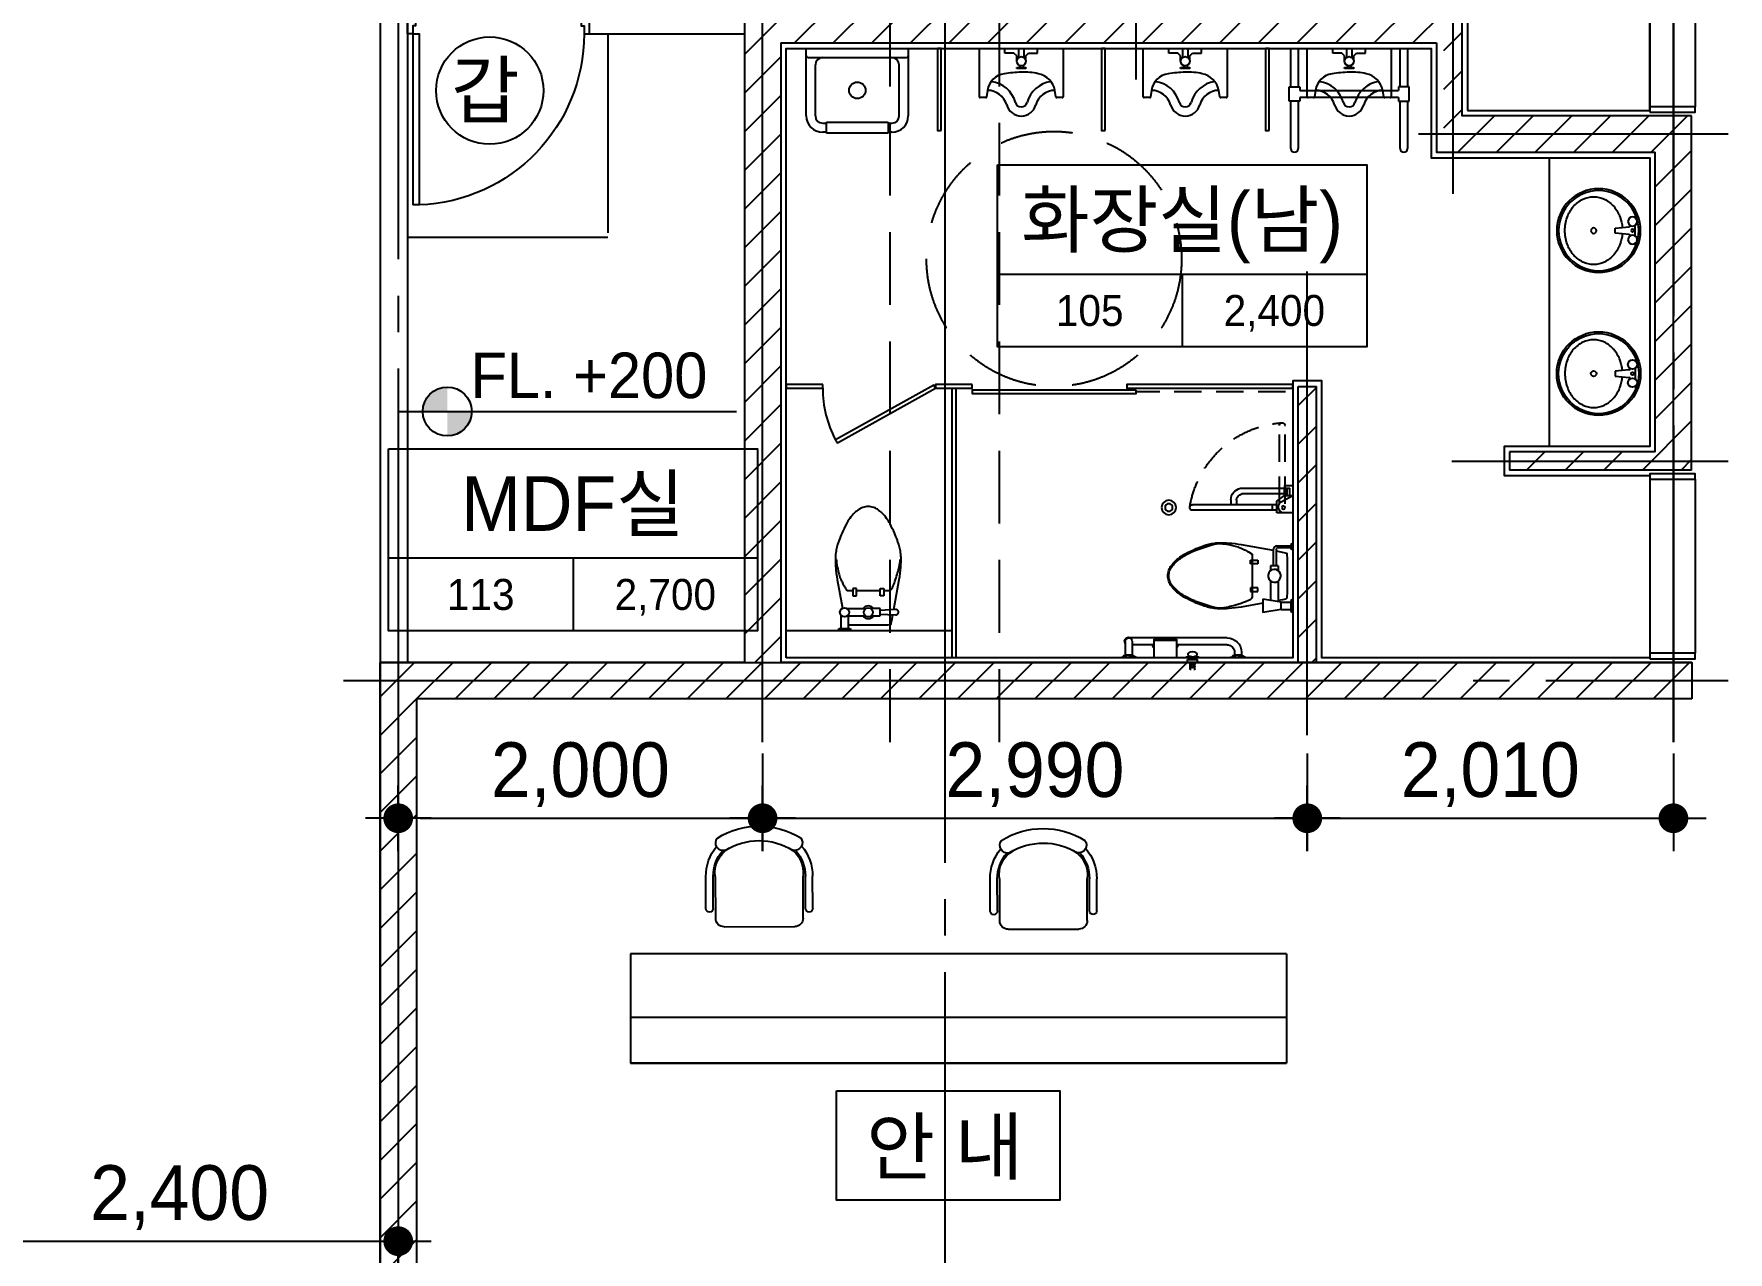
# Model space of a CAD drawing. Extents: x 13990145 to 14069640, y -1806033 to -1750552.
# Drawn here: x 14040440 to 14049740, y -1785666 to -1778979 of the extents above; entities that cross this region are included whole.
import ezdxf
from ezdxf.enums import TextEntityAlignment as Align

# ---------------------------------------------------------------- set-up
doc = ezdxf.new("R2010")
doc.units = 0
doc.header["$LTSCALE"] = 100
doc.header["$MEASUREMENT"] = 0
doc.header["$PDSIZE"] = -10
for name, pattern in [('CEN', [66, 60, -2, 2, -2]), ('HID', [2.3, 1.5, -0.8]), ('HIDD', [6, 4, -2])]:
    doc.linetypes.add(name, pattern=pattern)
doc.layers.get('0').update_dxf_attribs({"linetype": 'CONTINUOUS'})
doc.layers.get('Defpoints').update_dxf_attribs({"linetype": 'CONTINUOUS'})
for name, color, linetype in [('0-내벽고정식', 7, 'CONTINUOUS'), ('241', 241, 'CONTINUOUS'), ('4WID', 4, 'CONTINUOUS'), ('8', 8, 'CONTINUOUS'), ('CEN', 1, 'CEN'), ('DIM', 7, 'CONTINUOUS'), ('EQP', 1, 'CONTINUOUS'), ('F-FUR', 11, 'CONTINUOUS'), ('FIN', 5, 'CONTINUOUS'), ('FUR', 4, 'CONTINUOUS'), ('HAT', 5, 'CONTINUOUS'), ('K-TOILET', 11, 'CONTINUOUS'), ('LEVEL-1', 4, 'CONTINUOUS'), ('TEXT', 2, 'CONTINUOUS'), ('TEXT1', 7, 'CONTINUOUS'), ('TO', 6, 'CONTINUOUS'), ('WALLBR', 3, 'CONTINUOUS'), ('WID', 4, 'CONTINUOUS'), ('지시선', 7, 'CONTINUOUS')]:
    doc.layers.add(name, color=color, linetype=linetype)
doc.styles.add('HY울를도M', font='HYWULM.TTF')
doc.styles.add('굴림', font='H2HDRM.TTF')
doc.dimstyles.new('DIM100', dxfattribs={"dimtxt": 300, "dimasz": 120, "dimexe": 1, "dimexo": 100, "dimgap": 60, "dimtad": 1, "dimdec": 4, "dimzin": 0, "dimdsep": 46, "dimlunit": 6, "dimtxsty": '굴림', "dimblk": 'DOTT', "dimcen": 0.09, "dimadec": 0, "dimazin": 0, "dimtfac": 1, "dimtdec": 4, "dimtofl": 0, "dimtmove": 2, "dimatfit": 2, "dimldrblk": 'DOTT', "dimfxl": 1, "dimtolj": 1, "dimtzin": 0, "dimarcsym": 0})
doc.dimstyles.new('DIM50', dxfattribs={"dimscale": 50, "dimtxt": 3, "dimasz": 1.2, "dimexe": 1, "dimexo": 1, "dimgap": 0.6, "dimtad": 1, "dimdec": 4, "dimzin": 0, "dimdsep": 46, "dimlunit": 6, "dimtxsty": '굴림', "dimblk": 'DOTT', "dimcen": 0.09, "dimadec": 0, "dimazin": 0, "dimtfac": 1, "dimtdec": 4, "dimtofl": 0, "dimtmove": 2, "dimatfit": 2, "dimldrblk": 'DOTT', "dimfxl": 1, "dimtolj": 1, "dimtzin": 0, "dimarcsym": 0})

# ---------------------------------------------------------------- blocks, each defined once
blk = doc.blocks.new('카운터의자')
at = {"layer": '241'}
for p, q in [((7256048.5, -2920698), (7256278.7, -2920698.6)), ((7256082.6, -2920665.1), (7256082.6, -2920665.1)), ((7256102.5, -2920685.2), (7256278.7, -2920685.6)), ((7256102.6, -2920645.2), (7256278.8, -2920645.6)), ((7256001.4, -2921131.9), (7256002.4, -2920744)), ((7256047.3, -2921178), (7256277.5, -2921178.6)), ((7256081.2, -2921211.1), (7256081.2, -2921211.1)), ((7256101.1, -2921231.2), (7256277.4, -2921231.6)), ((7256101.2, -2921191.2), (7256277.5, -2921191.6))]:
    blk.add_line(p, q, dxfattribs=at)
for centre, radius, start, end in [((7256048.4, -2920744.1), 46, 89.85646, 179.85646), ((7256102.6, -2920665.2), 20, 89.85646, 179.85646), ((7256102.6, -2920665.2), 20, 179.85646, 269.85646), ((7256278.2, -2920904.7), 219.1, 49.39527, 89.85646), ((7256300.2, -2920850.4), 153.3, 29.66134, 98.0413), ((7256278.2, -2920904.7), 259.1, 50.00307, 89.85646), ((7256462.9, -2920744.7), 42.6, 51.91471, 191.95936), ((7256123.5, -2920939.1), 430.9, 327.7759, 31.93703), ((7256123.5, -2920939.1), 350.9, 327.7759, 31.93703), ((7256047.4, -2921132), 46, 179.85646, 269.85646), ((7256278, -2920972.5), 259.1, 269.85646, 309.30729), ((7256299.7, -2921028.8), 153.3, 261.67163, 330.05159), ((7256278, -2920972.5), 219.1, 269.85646, 310.31766), ((7256461.9, -2921135.3), 42.6, 167.75357, 307.79822), ((7256101.2, -2921211.2), 20, 89.85646, 179.85646), ((7256101.2, -2921211.2), 20, 179.85646, 269.85646)]:
    blk.add_arc(centre, radius, start, end, dxfattribs=at)
blk = doc.blocks.new('2URIN01')
at = {"color": 0}
for p, q in [((-230, -265), (-230, 0)), ((-230, 0), (230, 0)), ((-90, -25), (-90, 0)), ((-15, 0), (-15, -50)), ((15, 0), (15, -50)), ((90, -25), (90, 0)), ((230, 0), (230, -265)), ((-40, -25), (-90, -25)), ((-25, -40), (-40, -25)), ((-25, -65), (-25, -40)), ((25, -40), (40, -25)), ((25, -65), (25, -40)), ((40, -25), (90, -25)), ((-25, -110), (-25, -105)), ((-25, -105), (25, -105)), ((25, -110), (-25, -110)), ((-10, -95), (-10, -105)), ((10, -95), (10, -105)), ((25, -105), (25, -110)), ((-195, -270), (-225, -270)), ((-185, -230), (-190, -265)), ((190, -265), (185, -230)), ((225, -270), (195, -270))]:
    blk.add_line(p, q, dxfattribs=at)
blk.add_circle((0, -70), 25, dxfattribs=at)
for centre, radius, start, end in [((-78.4, -245.2), 107.7, 98.07696, 171.8699), ((-185, -338.9), 158.9, 15.3921, 82.7797), ((40.1, -1079.7), 950.6, 92.41532, 98.07696), ((14.8, -481.8), 352.1, 77.09239, 92.41532), ((185, -338.9), 158.9, 98.39807, 164.6079), ((66.3, -257.3), 121.8, 12.96075, 77.09239), ((-225, -265), 5, 180, 270), ((-195, -265), 5, 270, 0), ((-185, -338.9), 108.9, 15.3921, 90), ((185, -338.9), 108.9, 90, 164.6079), ((195.8, -264.2), 5.89, 188.1301, 261.8699), ((225, -265), 5, 270, 0), ((0, -288), 83, 195.3921, 344.6079), ((0, -288), 33, 195.3921, 344.6079)]:
    blk.add_arc(centre, radius, start, end, dxfattribs=at)
blk = doc.blocks.new('TT1')
at = {"layer": 'TEXT1'}
for p, q in [((-1013.5, -599.9), (1013.5, -599.9)), ((0, -599.9), (0, -999.9))]:
    blk.add_line(p, q, dxfattribs=at)
blk.add_lwpolyline([(-1013.5, 0), (1013.5, 0), (1013.5, -999.9), (-1013.5, -999.9)], close=True, dxfattribs=at)
blk = doc.blocks.new('2LAVA01', base_point=(375.6, 232.6))
at = {"color": 0}
for p, q in [((346.4, 202.6), (404.9, 202.6)), ((346.4, 174.6), (349.5, 174.6)), ((354.4, 170.1), (361.6, 93.6)), ((361.6, 93.6), (389.6, 93.6)), ((389.6, 93.6), (396.9, 170.1)), ((401.8, 174.6), (404.9, 174.6))]:
    blk.add_line(p, q, dxfattribs=at)
blk.add_lwpolyline([(358, 132.4, 0.064435), (303.2, 120.7, 0.091719), (244.1, 86.8, 0.103599), (203.3, 34.2, 0.113912), (189.6, -24.9, 0.113912), (203.3, -84, 0.103599), (244.1, -136.6, 0.091719), (303.2, -170.5, 0.084785), (375.6, -182.9, 0.084785), (448.1, -170.5, 0.091719), (507.2, -136.6, 0.103599), (548, -84, 0.113912), (561.6, -24.9, 0.113912), (548, 34.2, 0.103599), (507.2, 86.8, 0.091719), (448.1, 120.7, 0.064435), (393.3, 132.4, 0.084785)], format="xyb", dxfattribs=at)
for centre, radius in [((375.6, 2.6), 230), ((375.6, 2.6), 220), ((325.6, 188.6), 25), ((375.6, 188.6), 8), ((425.6, 188.6), 25), ((375.6, -24.9), 15)]:
    blk.add_circle(centre, radius, dxfattribs=at)
for centre, start, end in [((349.5, 169.6), 5.39095, 90), ((401.8, 169.6), 90, 174.60905)]:
    blk.add_arc(centre, 5, start, end, dxfattribs=at)
blk = doc.blocks.new('LA-013')
at = {"layer": 'K-TOILET', "color": 11, "linetype": 'Continuous'}
for p, q in [((-280, 0), (280, 0)), ((-280, -370), (-280, 0)), ((280, 0), (280, -370)), ((-270, -50), (270, -50)), ((-230, -370), (-230, -90)), ((230, -370), (230, -90)), ((-190, -410), (-170, -410)), ((-170, -460), (-190, -460)), ((-170, -460), (-170, -405)), ((-170, -405), (170, -405)), ((-170, -465), (-170, -460)), ((170, -465), (-170, -465)), ((170, -405), (170, -460)), ((170, -410), (190, -410)), ((170, -460), (170, -465)), ((190, -460), (170, -460))]:
    blk.add_line(p, q, dxfattribs=at)
blk.add_circle((0, -230), 45, dxfattribs=at)
for centre, radius, start, end in [((-270, -40), 10, 180, 270), ((-190, -90), 40, 90, 180), ((190, -90), 40, 0, 90), ((270, -40), 10, 270, 0), ((-190, -370), 90, 180, 270), ((-190, -370), 40, 180, 270), ((190, -370), 40, 270, 0), ((190, -370), 90, 270, 0)]:
    blk.add_arc(centre, radius, start, end, dxfattribs=at)
blk = doc.blocks.new('D1000-W150')
at = {"layer": 'WID'}
for points in [[(0, -150), (0, 0), (-30, 0), (-30, -45), (-45, -45), (-45, -105), (-30, -105), (-30, -150), (0, -150), (0, -150)], [(-1000, -150), (-1000, 0), (-970, 0), (-970, -45), (-955, -45), (-955, -105), (-970, -105), (-970, -150), (-1000, -150), (-1000, -150)], [(-30, -150), (-65, -150), (-65, -1089.3), (-30, -1089.3)], [(-30, -150), (-30, -1089.3)]]:
    blk.add_lwpolyline(points, dxfattribs=at)
blk.add_arc((-30, -150), 940, 180, 267.86615, dxfattribs=at)
blk = doc.blocks.new('001')
at = {"layer": 'EQP'}
for p, q in [((0, 165), (10, 160)), ((10, 100), (0, 95)), ((10, 160), (10, 100)), ((85, 150), (10, 150)), ((85, 110), (10, 110)), ((80, 115), (80, 15)), ((120, 115), (120, 15)), ((280, 170), (121.9, 142.1)), ((220, 115), (220, 85)), ((190, 85), (190, 65)), ((230, 85), (190, 85)), ((190, 65), (230, 65)), ((220, 65), (220, 0)), ((220, 0), (220, -65)), ((230, 65), (230, 85)), ((80, -15), (80, -65)), ((80, -65), (120, -65)), ((120, -65), (120, -15)), ((190, -85), (190, -65)), ((190, -65), (230, -65)), ((230, -85), (190, -85)), ((220, -85), (220, -115)), ((230, -65), (230, -85))]:
    blk.add_line(p, q, dxfattribs=at)
for points in [[(31.3, 110, 0.018932), (30, 75), (30, 0), (30, -75, 0.024922), (32.3, -121, 0.25497), (35, -125, 0.056948), (39.3, -126.6, 0.016043), (55, -130), (85.8, -135.6)], [(90, -65), (85, -150, 1.060552), (115, -150), (110, -65)], [(114.5, -140.8), (280, -170, 0.022182), (348.2, -178.7, 0.0294), (400, -180, 0.029565), (435.7, -176.7, 0.035314), (465, -170, 0.006976), (477.1, -166.1, 0.004694), (495, -160, 0.019426), (535.6, -143.8, 0.015468), (585, -120, 0.040875), (615, -101.1, 0.036447), (645, -75, 0.04843), (665.2, -50.3, 0.068612), (675, -30, 0.037226), (678.8, -14.4, 0.041311), (680, 0, 0.041311)]]:
    blk.add_lwpolyline(points, format="xyb", dxfattribs=at)
for centre in [(100, 130), (100, 0)]:
    blk.add_circle(centre, 25, dxfattribs=at)
for centre, radius, start, end in [((223.5, 115), 3.54, 126.8699, 180), ((326.1, -21.7), 174.4, 119.56748, 126.8699), ((474.3, -282.9), 474.7, 116.56505, 119.56748), ((397.4, -129.1), 302.8, 112.80534, 116.56505), ((412.5, -593.4), 774.8, 94.76364, 99.84658), ((370.8, -66), 234.4, 105.9454, 112.80534), ((471.1, -416.8), 599.2, 101.65654, 105.9454), ((384.8, -261.1), 441.4, 88.02767, 94.76364), ((418.1, -160.2), 337.2, 94.39871, 101.65654), ((389.6, -123.4), 303.5, 81.25384, 88.02767), ((403.3, -33.8), 212.9, 73.16389, 81.25384), ((333, -266.3), 455.9, 71.56505, 73.16389), ((158.8, -788.9), 1006.7, 70.48917, 71.56505), ((307.2, -370.1), 562.4, 66.03751, 70.48917), ((175.4, -666.6), 886.9, 62.49272, 66.03751), ((484.7, -72.7), 217.3, 53.1301, 62.49272), ((451.2, -117.4), 273.1, 44.78082, 53.1301), ((100, 0), 35, 124.8499, 235.1501), ((100, 0), 35, 304.8499, 55.1501), ((527.9, -41.2), 165, 33.69007, 44.78082), ((596.5, 4.5), 82.6, 17.99006, 33.69007), ((572.4, -3.3), 107.9, 9.46232, 17.99006), ((592.3, 0), 87.7, 0, 9.46232), ((232.3, -115), 12.3, 180, 225), ((262.3, -85), 54.8, 225, 245.9278), ((358.8, 130.9), 291.3, 245.9278, 249.44395), ((454.4, 386), 563.7, 249.44395, 251.97138), ((609.4, 861.9), 1064.2, 251.97138, 254.0546), ((544.4, 634.7), 827.8, 254.0546, 256.41664), ((407.4, 67.5), 244.3, 256.41664, 265.60129)]:
    blk.add_arc(centre, radius, start, end, dxfattribs=at)
blk = doc.blocks.new('장-핸드1')
at = {"layer": 'FUR'}
for p, q in [((-10, 929.6), (-9.4, 930.6)), ((-9.4, 930.6), (-5.5, 930.6)), ((-5.5, 930.6), (-5.5, 916.1)), ((-5.5, 930.6), (-3.5, 930.6)), ((-3.5, 940), (-3.5, 900)), ((-109, 360), (-109, 900)), ((-90, 919), (-15, 919)), ((-90, 881), (-15, 881)), ((-71, 763), (-71, 881)), ((-15, 879.5), (-15, 920.5)), ((-13, 922.5), (-10, 922.5)), ((-13, 877.5), (-10, 877.5)), ((-10, 917.1), (-10, 929.6)), ((-10, 917.1), (-9.4, 916.1)), ((-10, 882.9), (-9.4, 883.9)), ((-10, 882.9), (-10, 870.4)), ((-10, 870.4), (-9.4, 869.4)), ((-9.4, 923.3), (-5.5, 923.3)), ((-9.4, 916.1), (-5.5, 916.1)), ((-9.4, 883.9), (-5.5, 883.9)), ((-9.4, 876.7), (-5.5, 876.7)), ((-9.4, 869.4), (-5.5, 869.4)), ((-5.5, 916.1), (-3.5, 916.1)), ((-5.5, 869.4), (-5.5, 883.9)), ((-5.5, 883.9), (-3.5, 883.9)), ((-5.5, 869.4), (-3.5, 869.4)), ((-3.5, 860), (-3.5, 900)), ((-1.5, 858), (0, 858)), ((-103, 637), (-103, 763)), ((-103, 763), (-6.5, 763)), ((-103, 761.5), (-94, 761.5)), ((-94, 637), (-94, 763)), ((-68.8, 763), (-66.9, 766.2)), ((-64.7, 767.5), (-61.3, 767.5)), ((-57.3, 763), (-59.1, 766.2)), ((0, 643.5), (0, 756.5)), ((-103, 638.5), (-94, 638.5)), ((-103, 637), (-6.5, 637)), ((-71, 360), (-71, 637)), ((-68.8, 637), (-66.9, 633.8)), ((-64.7, 632.5), (-61.3, 632.5)), ((-57.3, 637), (-59.1, 633.8)), ((-5.7, 553.4), (-5.7, 558.4)), ((-3.5, 516), (-3.5, 584)), ((0, 559.7), (-3.5, 559.7)), ((-2.5, 585), (0, 585)), ((0, 515), (0, 585)), ((0, 560.8), (10, 560.8)), ((19, 577.5), (10, 577.5)), ((10, 577.5), (10, 522.5)), ((23.3, 575), (24, 575)), ((24, 575), (24, 525)), ((25, 526), (25, 574)), ((26.1, 551.3), (31.9, 561.4)), ((60, 563), (27, 563)), ((34.2, 562.7), (45.8, 562.7)), ((48.1, 561.4), (53.9, 551.3)), ((-3.5, 553.4), (-5.7, 553.4)), ((-5.7, 546.6), (-5.7, 541.6)), ((-3.5, 546.6), (-5.7, 546.6)), ((-3.5, 546.6), (-3.5, 553.4)), ((-3.5, 535.5), (0, 535.5)), ((-2.5, 515), (0, 515)), ((0, 539.2), (10, 539.2)), ((19, 522.5), (10, 522.5)), ((23.3, 525), (24, 525)), ((31.9, 538.6), (26.1, 548.7)), ((60, 537), (27, 537)), ((45.8, 537.3), (34.2, 537.3)), ((53.9, 548.7), (48.1, 538.6)), ((-30, 319), (-15, 319)), ((-30, 281), (-15, 281)), ((-15, 279.5), (-15, 320.5)), ((-13, 322.5), (-10, 322.5)), ((-10, 329.6), (-9.4, 330.6)), ((-10, 317.1), (-10, 329.6)), ((-10, 317.1), (-9.4, 316.1)), ((-10, 282.9), (-9.4, 283.9)), ((-10, 282.9), (-10, 270.4)), ((-9.4, 330.6), (-5.5, 330.6)), ((-9.4, 323.3), (-5.5, 323.3)), ((-9.4, 316.1), (-5.5, 316.1)), ((-9.4, 283.9), (-5.5, 283.9)), ((-5.5, 330.6), (-3.5, 330.6)), ((-5.5, 330.6), (-5.5, 316.1)), ((-5.5, 316.1), (-3.5, 316.1)), ((-5.5, 283.9), (-3.5, 283.9)), ((-5.5, 269.4), (-5.5, 283.9)), ((-3.5, 340), (-3.5, 300)), ((-3.5, 260), (-3.5, 300)), ((-1.5, 342), (0, 342)), ((0, 258), (0, 342)), ((-13, 277.5), (-10, 277.5)), ((-10, 270.4), (-9.4, 269.4)), ((-9.4, 276.7), (-5.5, 276.7)), ((-9.4, 269.4), (-5.5, 269.4)), ((-5.5, 269.4), (-3.5, 269.4)), ((-1.5, 258), (0, 258))]:
    blk.add_line(p, q, dxfattribs=at)
for radius in [12.7, 7.5]:
    blk.add_circle((40, 550), radius, dxfattribs=at)
for centre, radius, start, end in [((1.9, 926.9), 11.9, 162.40163, 197.59837), ((-90, 900), 22.5, 57.61246, 212.38754), ((-90, 900), 19, 90, 270), ((-13, 920.5), 2, 90, 180), ((-13, 879.5), 2, 180, 270), ((1.9, 919.7), 11.9, 162.40163, 197.59837), ((1.9, 880.3), 11.9, 162.40163, 197.59837), ((1.9, 873.1), 11.9, 162.40163, 197.59837), ((-1.5, 860), 2, 180, 270), ((-64.7, 765), 2.5, 90, 150), ((-61.3, 765), 2.5, 30, 90), ((-6.5, 756.5), 6.5, 0, 90), ((-64.7, 635), 2.5, 210, 270), ((-61.3, 635), 2.5, 270, 330), ((-4, 550), 30.4, 135.74717, 224.25283), ((-18.7, 564.3), 10, 60.6747, 135.74717), ((-21.5, 559.2), 15.8, 357.23129, 60.6747), ((-6.5, 643.5), 6.5, 270, 0), ((-2.5, 584), 1, 90, 180), ((19, 572.5), 5, 30, 90), ((24, 574), 1, 0, 90), ((27, 565), 2, 180, 270), ((40, 550), 14, 114.54755, 125.45245), ((40, 550), 14, 54.54755, 65.45245), ((60, 558), 5, 0, 90), ((-18.7, 535.7), 10, 224.25283, 299.3253), ((-21.5, 540.8), 15.8, 299.3253, 2.76871), ((-2.5, 516), 1, 180, 270), ((19, 527.5), 5, 270, 330), ((24, 526), 1, 270, 0), ((27, 535), 2, 90, 180), ((40, 550), 14, 174.54755, 185.45245), ((40, 550), 14, 234.54755, 245.45245), ((40, 550), 14, 294.54755, 305.45245), ((40, 550), 14, 354.54755, 5.45245), ((60, 542), 5, 270, 0), ((-30, 360), 79, 180, 270), ((-30, 360), 41, 180, 270), ((-13, 320.5), 2, 90, 180), ((-13, 279.5), 2, 180, 270), ((1.9, 326.9), 11.9, 162.40163, 197.59837), ((1.9, 319.7), 11.9, 162.40163, 197.59837), ((1.9, 280.3), 11.9, 162.40163, 197.59837), ((-1.5, 340), 2, 90, 180), ((1.9, 273.1), 11.9, 162.40163, 197.59837), ((-1.5, 260), 2, 180, 270)]:
    blk.add_arc(centre, radius, start, end, dxfattribs=at)
blk = doc.blocks.new('장-핸드2')
at = {"layer": 'F-FUR', "color": 9, "linetype": 'HID'}
for p, q in [((-20.5, 73.2), (-449.6, 73.2)), ((-20.5, 42.3), (-449.6, 42.3))]:
    blk.add_line(p, q, dxfattribs=at)
for centre, radius, start, end in [((84.8, 20.6), 551.1, 98.84927, 176.13231), ((-449.6, 57.8), 15.5, 90, 270)]:
    blk.add_arc(centre, radius, start, end, dxfattribs=at)
at = {"layer": 'FUR'}
for p, q in [((15.5, 86.4), (15.5, 549.6)), ((-105.5, 285.9), (-105.5, 15.7)), ((-74.6, 45.7), (-74.6, 279.9)), ((-42.3, 340.2), (-15.5, 340.2)), ((-42.3, 309.2), (-15.5, 309.2)), ((-15.5, 113.5), (15.5, 113.5)), ((-120.5, 45.7), (-105.5, 45.7)), ((-120.5, 45.7), (-120.5, 0.1)), ((-65, 45.7), (-105.5, 45.7)), ((-65, 30.7), (-105.5, 30.7)), ((-65, 15.7), (-105.5, 15.7)), ((-35.6, 86.4), (-65, 45.7)), ((-31.4, 63.8), (-65, 0.1)), ((-65, 45.7), (-65, 0.1)), ((-65, 45.7), (-65, 0.1)), ((28.9, 86.4), (-35.6, 86.4)), ((28.9, 0.1), (28.9, 86.4))]:
    blk.add_line(p, q, dxfattribs=at)
at = {"layer": 'FUR', "elevation": 0}
blk.add_lwpolyline([(-15.5, 86.4), (-15.5, 549.6)], dxfattribs=at)
at = {"layer": 'FUR'}
for centre, radius in [((0, 680), 40), ((0, 680), 21), ((0.1, 50.8), 9)]:
    blk.add_circle(centre, radius, dxfattribs=at)
for centre, radius, start, end in [((0, 549.6), 15.5, 0, 180), ((-39.8, 273.3), 66.9, 92.17342, 169.14513), ((-36.1, 270), 39.8, 99.03348, 165.55053), ((-3.4, 43.3), 34.7, 21.46133, 143.86975)]:
    blk.add_arc(centre, radius, start, end, dxfattribs=at)
blk = doc.blocks.new('DOTT')
for p, q in [((0, 1.5), (0, -1.5)), ((-1.5, 0), (1.5, 0))]:
    blk.add_line(p, q)
at = {"color": 6, "const_width": 0.68}
blk.add_lwpolyline([(-0.34, 0, 1), (0.34, 0, 1)], format="xyb", close=True, dxfattribs=at)
blk = doc.blocks.new('*D249')
at = {"layer": 'Defpoints', "color": 0, "lineweight": -3}
for p in [(14042439.5, -1782910.4), (14044439.5, -1782866.6), (14044439.5, -1783284.5)]:
    blk.add_point(p, dxfattribs=at)
at = {"layer": 'DIM', "color": 7, "lineweight": -2}
for p, q in [((14042439.5, -1783210.4), (14042439.5, -1783384.5)), ((14044439.5, -1783166.6), (14044439.5, -1783384.5)), ((14042559.5, -1783284.5), (14044319.5, -1783284.5))]:
    blk.add_line(p, q, dxfattribs=at)
at = {"layer": 'DIM', "color": 7, "lineweight": -2, "xscale": 120, "yscale": 120, "zscale": 120, "rotation": 180}
blk.add_blockref('DOTT', (14042439.5, -1783284.5), dxfattribs=at)
at = {"layer": 'DIM', "color": 7, "lineweight": -2, "xscale": 120, "yscale": 120, "zscale": 120}
blk.add_blockref('DOTT', (14044439.5, -1783284.5), dxfattribs=at)
at = {"layer": 'DIM', "color": 3, "insert": (14043439.5, -1783045.4), "char_height": 300, "attachment_point": 5, "style": '굴림'}
blk.add_mtext('\\A1;2,000', dxfattribs=at)
blk = doc.blocks.new('*D250')
at = {"layer": 'Defpoints', "color": 0, "lineweight": -3}
for p in [(14044439.5, -1782628.6), (14047429.5, -1782628.6), (14047429.5, -1783284.5)]:
    blk.add_point(p, dxfattribs=at)
at = {"layer": 'DIM', "color": 7, "lineweight": -2}
for p, q in [((14044439.5, -1782928.6), (14044439.5, -1783384.5)), ((14047429.5, -1782928.6), (14047429.5, -1783384.5)), ((14044559.5, -1783284.5), (14047309.5, -1783284.5))]:
    blk.add_line(p, q, dxfattribs=at)
at = {"layer": 'DIM', "color": 7, "lineweight": -2, "xscale": 120, "yscale": 120, "zscale": 120, "rotation": 180}
blk.add_blockref('DOTT', (14044439.5, -1783284.5), dxfattribs=at)
at = {"layer": 'DIM', "color": 7, "lineweight": -2, "xscale": 120, "yscale": 120, "zscale": 120}
blk.add_blockref('DOTT', (14047429.5, -1783284.5), dxfattribs=at)
at = {"layer": 'DIM', "color": 3, "insert": (14045934.5, -1783045.4), "char_height": 300, "attachment_point": 5, "style": '굴림'}
blk.add_mtext('\\A1;2,990', dxfattribs=at)
blk = doc.blocks.new('*D251')
at = {"layer": 'Defpoints', "color": 0, "lineweight": -3}
for p in [(14047429.5, -1782628.6), (14049439.5, -1782628.6), (14049439.5, -1783284.5)]:
    blk.add_point(p, dxfattribs=at)
at = {"layer": 'DIM', "color": 7, "lineweight": -2}
for p, q in [((14047429.5, -1782928.6), (14047429.5, -1783384.5)), ((14049439.5, -1782928.6), (14049439.5, -1783384.5)), ((14047549.5, -1783284.5), (14049319.5, -1783284.5))]:
    blk.add_line(p, q, dxfattribs=at)
at = {"layer": 'DIM', "color": 7, "lineweight": -2, "xscale": 120, "yscale": 120, "zscale": 120, "rotation": 180}
blk.add_blockref('DOTT', (14047429.5, -1783284.5), dxfattribs=at)
at = {"layer": 'DIM', "color": 7, "lineweight": -2, "xscale": 120, "yscale": 120, "zscale": 120}
blk.add_blockref('DOTT', (14049439.5, -1783284.5), dxfattribs=at)
at = {"layer": 'DIM', "color": 3, "insert": (14048434.5, -1783045.4), "char_height": 300, "attachment_point": 5, "style": '굴림'}
blk.add_mtext('\\A1;2,010', dxfattribs=at)
blk = doc.blocks.new('*D323')
at = {"layer": 'Defpoints', "color": 0, "lineweight": -3, "ltscale": 3}
for p in [(14042439.5, -1785606.3), (14042439.5, -1786586.3), (14040039.5, -1787128.6)]:
    blk.add_point(p, dxfattribs=at)
at = {"layer": 'DIM', "color": 7, "lineweight": -2, "ltscale": 3}
for p, q in [((14040039.5, -1787028.6), (14040039.5, -1785605.3)), ((14040159.5, -1785606.3), (14042319.5, -1785606.3)), ((14042439.5, -1786486.3), (14042439.5, -1785605.3))]:
    blk.add_line(p, q, dxfattribs=at)
at = {"layer": 'DIM', "color": 7, "lineweight": -2, "ltscale": 3, "xscale": 120, "yscale": 120, "zscale": 120, "rotation": 180}
blk.add_blockref('DOTT', (14040039.5, -1785606.3), dxfattribs=at)
at = {"layer": 'DIM', "color": 7, "lineweight": -2, "ltscale": 3, "xscale": 120, "yscale": 120, "zscale": 120}
blk.add_blockref('DOTT', (14042439.5, -1785606.3), dxfattribs=at)
at = {"layer": 'DIM', "color": 3, "ltscale": 3, "insert": (14041239.5, -1785367.3), "char_height": 300, "attachment_point": 5, "style": '굴림'}
blk.add_mtext('\\A1;2,400', dxfattribs=at)

msp = doc.modelspace()

# ---------------------------------------------------------------- hatches: boundary and pattern name
at = {"layer": '4WID', "lineweight": -3, "ltscale": 200}
h = msp.add_hatch(dxfattribs=at)
h.set_pattern_fill('ANSI31', color=5, scale=1200, style=0)
h.set_pattern_definition([(45, (1220300.43, -371021.16), (-106.0660172, 106.0660172), [])])
h.paths.add_polyline_path([(14042239.53431, -1787528.57588), (14042239.53431, -1787728.57588), (14042339.53431, -1787728.57588), (14042339.53431, -1788728.57588), (14042539.53431, -1788728.57588), (14042539.53431, -1782628.57588), (14049539.6909, -1782628.57588), (14049539.6909, -1782428.57588), (14042339.53431, -1782428.57588), (14042339.53431, -1787528.57588)])
at = {"layer": 'HAT', "lineweight": -3, "ltscale": 200}
h = msp.add_hatch(dxfattribs=at)
h.set_pattern_fill('_USER,N', color=256, scale=150, angle=45, style=0, pattern_type=0)
h.set_pattern_definition([(45, (1224818.87, -1329965.08), (-106.0660172, 106.0660172), [])])
h.paths.add_polyline_path([(14048539.53431, -1781373.57588), (14049539.53431, -1781373.57588), (14049539.53431, -1779428.57588), (14048279.53431, -1779428.57588), (14048279.53431, -1777988.57588), (14048179.53431, -1777988.57588), (14048179.53431, -1779628.57588), (14049339.53431, -1779628.57588), (14049339.53431, -1781273.57588), (14048539.53431, -1781273.57588)])
h = msp.add_hatch(dxfattribs=at)
h.set_pattern_fill('_USER,N', color=256, scale=150, angle=45, style=0, pattern_type=0)
h.set_pattern_definition([(45, (1220300.43, -887734.93), (-106.0660172, 106.0660172), [])])
h.paths.add_polyline_path([(14048179.53431, -1778828.57588), (14048179.53431, -1779028.57588), (14044539.53431, -1779028.57588), (14044539.53431, -1782428.57588), (14044339.53431, -1782428.57588), (14044339.53431, -1778828.57588), (14045639.53431, -1778828.57588), (14045639.53431, -1778528.57588), (14045839.53431, -1778528.57588), (14045839.53431, -1778828.57588)])
h = msp.add_hatch(dxfattribs=at)
h.set_pattern_fill('_USER,N', color=256, scale=150, angle=45, style=0, pattern_type=0)
h.set_pattern_definition([(45, (1315193.02, -3034316.96), (-106.0660172, 106.0660172), [])])
h.paths.add_polyline_path([(14047479.53431, -1780883.57588), (14047379.53431, -1780883.57588), (14047379.53431, -1782428.57588), (14047479.53431, -1782428.57588)])
at = {"layer": 'LEVEL-1'}
h = msp.add_hatch(color=256, dxfattribs=at)
h.paths.add_polyline_path([(14042708.73048, -1781051.52873), (14042708.73048, -1780917.13007, 0.4142135624), (14042574.33183, -1781051.52873)])
h.paths.add_polyline_path([(14042708.73048, -1781051.52873), (14042708.73048, -1781185.92738, 0.4142135624), (14042843.12914, -1781051.52873)])

# ---------------------------------------------------------------- linework, layer by layer
at = {"layer": '0-내벽고정식'}
for p, q in [((14042489.53431, -1774728.57588), (14042489.53431, -1782428.57588)), ((14042339.53431, -1774878.57588), (14042339.53431, -1782428.57588)), ((14043489.53431, -1778978.57588), (14044339.53431, -1778978.57588)), ((14042339.53431, -1782428.57588), (14042489.53431, -1782428.57588))]:
    msp.add_line(p, q, dxfattribs=at)
at = {"layer": '241'}
for p, q in [((14047314.6909, -1784028.57588), (14043714.53431, -1784028.57588)), ((14043714.53431, -1784028.57588), (14043714.53431, -1784628.57588)), ((14047314.6909, -1784028.57588), (14047314.6909, -1784628.57588)), ((14047314.6909, -1784378.57588), (14043714.53431, -1784378.57588)), ((14047314.6909, -1784628.57588), (14043714.53431, -1784628.57588)), ((14043714.53431, -1784628.57588), (14047314.6909, -1784628.57588))]:
    msp.add_line(p, q, dxfattribs=at)
at = {"layer": '4WID', "color": 3, "lineweight": -3, "ltscale": 200}
for p, q in [((14042339.53431, -1782428.57588), (14042339.53431, -1787529.70023)), ((14042539.53431, -1782628.57588), (14042539.53431, -1788728.57588))]:
    msp.add_line(p, q, dxfattribs=at)
at = {"layer": '8', "ltscale": 3}
for p, q in [((14049309.53431, -1778478.57588), (14049309.53431, -1779378.57588)), ((14049559.53431, -1778478.57588), (14049559.53431, -1779378.57588)), ((14043589.36448, -1778978.57588), (14043589.36448, -1780069.96267)), ((14042489.53431, -1780094.96267), (14043589.36448, -1780094.96267)), ((14049309.6909, -1781433.57588), (14049309.6909, -1782378.57588)), ((14049559.6909, -1781423.57588), (14049559.6909, -1782378.57588))]:
    msp.add_line(p, q, dxfattribs=at)
at = {"layer": 'CEN', "linetype": 'CEN'}
for p, q in [((14045439.53431, -1757728.57588), (14045439.53431, -1798528.57588)), ((14042439.53431, -1774216.15832), (14042439.53431, -1798528.57588)), ((14049439.53431, -1782866.6253), (14049439.53431, -1774216.15832)), ((14049439.53431, -1774528.57588), (14049439.53431, -1782866.6253)), ((14045739.53431, -1779228.57588), (14045739.53431, -1774628.57588)), ((14046489.53431, -1779228.57588), (14046489.53431, -1774628.57588)), ((14048229.53431, -1779856.06227), (14048229.53431, -1777829.32564)), ((14044439.53431, -1782866.6253), (14044439.53431, -1778489.95762)), ((14049739.6909, -1779528.57588), (14048039.55229, -1779528.57588)), ((14047429.53431, -1782828.57588), (14047429.53431, -1780283.57588)), ((14048223.95654, -1781323.57588), (14049739.53431, -1781323.57588)), ((14042139.53431, -1782528.57588), (14049739.53431, -1782528.57588))]:
    msp.add_line(p, q, dxfattribs=at)
at = {"layer": 'Defpoints', "color": 76, "linetype": 'HIDD'}
for p, q in [((14045139.53431, -1782866.6253), (14045139.53431, -1774528.57588)), ((14045739.53431, -1782866.6253), (14045739.53431, -1774528.57588))]:
    msp.add_line(p, q, dxfattribs=at)
at = {"layer": 'Defpoints', "color": 76}
msp.add_lwpolyline([(14049539.6909, -1782628.57588), (14042539.53431, -1782628.57588), (14042539.53431, -1788728.57588), (14042339.53431, -1788728.57588), (14042339.53431, -1787728.57588), (14042239.53431, -1787728.57588), (14042239.53431, -1787528.57588), (14042339.53431, -1787528.57588), (14042339.53431, -1782428.57588), (14049539.6909, -1782428.57588), (14049539.6909, -1782628.57588)], dxfattribs=at)
at = {"layer": 'Defpoints', "color": 76, "linetype": 'HIDD'}
msp.add_circle((14046039.43444, -1780214.07608), 700, dxfattribs=at)
at = {"layer": 'FIN'}
for points in [[(14048309.53431, -1779398.57588), (14049309.53431, -1779398.57588), (14049309.53431, -1774958.57588), (14046569.53431, -1774958.57588), (14046569.53431, -1778798.57588), (14048149.53431, -1778798.57588), (14048149.53431, -1777958.57588), (14048309.53431, -1777958.57588), (14048309.53431, -1779398.57588)], [(14044569.53431, -1782403.57588), (14044569.53431, -1779058.57588), (14048109.53431, -1779058.57588), (14048109.53431, -1779658.57588), (14049309.6909, -1779658.57588), (14049309.6909, -1781243.57588), (14048509.53431, -1781243.57588), (14048509.53431, -1781403.57588), (14049309.6909, -1781403.57588), (14049309.6909, -1782403.57588), (14047509.53431, -1782403.57588), (14047509.53431, -1780883.57588), (14047349.53431, -1780883.57588), (14047349.53431, -1782403.57588), (14044569.53431, -1782403.57588)]]:
    msp.add_lwpolyline(points, dxfattribs=at)
at = {"layer": 'FUR'}
for p, q in [((14047242.12946, -1781813.1234), (14047242.12946, -1781898.43593)), ((14047258.65329, -1781816.03937), (14047316.81578, -1781829.87163)), ((14047258.65329, -1781816.03937), (14047258.65329, -1781898.43593)), ((14047262.9065, -1781788.53917), (14047339.45881, -1781788.53917)), ((14047270.44454, -1781798.61468), (14047339.45881, -1781798.61468)), ((14047349.53431, -1781776.51872), (14047339.45881, -1781781.55647)), ((14047339.45881, -1781781.55647), (14047339.45881, -1781804.67508)), ((14047339.45881, -1781804.67508), (14047349.53431, -1781809.71283)), ((14047117.79777, -1781867.93413), (14047158.09978, -1781867.93413)), ((14047117.79777, -1781888.08513), (14047117.79777, -1781867.93413)), ((14047158.09978, -1781888.08513), (14047117.79777, -1781888.08513)), ((14047158.09978, -1781867.93413), (14047158.09978, -1781888.08513)), ((14047228.32894, -1781898.43593), (14047228.32894, -1781924.84698)), ((14047269.43699, -1781898.43593), (14047228.32894, -1781898.43593)), ((14047269.43699, -1781898.43593), (14047269.43699, -1781924.9957)), ((14047228.32894, -1781982.30481), (14047228.32894, -1782089.43121)), ((14047269.43699, -1781982.15609), (14047269.43699, -1782096.11526)), ((14047117.79777, -1782019.06666), (14047117.79777, -1782039.21766)), ((14047158.09978, -1782019.06666), (14047117.79777, -1782019.06666)), ((14047117.79777, -1782039.21766), (14047158.09978, -1782039.21766)), ((14047158.09978, -1782039.21766), (14047158.09978, -1782019.06666)), ((14047286.16232, -1782098.83475), (14047186.41485, -1782082.6161)), ((14047186.41485, -1782082.6161), (14047186.41485, -1782155.3554)), ((14047349.53431, -1782083.54987), (14047339.45881, -1782088.58762)), ((14047339.45881, -1782088.58762), (14047339.45881, -1782149.04063)), ((14047286.16232, -1782139.13675), (14047186.41485, -1782155.3554)), ((14047286.16232, -1782139.13675), (14047286.16232, -1782098.53539)), ((14047286.16232, -1782098.66312), (14047339.45881, -1782098.66312)), ((14047286.16232, -1782138.96513), (14047339.45881, -1782138.96513)), ((14047339.45881, -1782149.04063), (14047349.53431, -1782154.07838))]:
    msp.add_line(p, q, dxfattribs=at)
for points in [[(14046664.40019, -1781953.57589, -0.0413106451), (14046665.60211, -1781939.05341, -0.0372264589), (14046669.43794, -1781923.34939, -0.0686115656), (14046679.34486, -1781902.89246, -0.0484303652), (14046699.66445, -1781878.00963, -0.0364467251), (14046729.87744, -1781851.70462, -0.0408748761), (14046760.11746, -1781832.66987, -0.0154682934), (14046809.90897, -1781808.66949, -0.019426484), (14046850.79697, -1781792.36787, -0.0046944375), (14046868.8089, -1781786.1754, -0.0069763777), (14046881.02348, -1781782.29236, -0.0353137104), (14046910.53672, -1781775.59192, -0.0295650177), (14046946.51424, -1781772.21686, -0.0293996981), (14046998.75228, -1781773.48957, -0.0221821254), (14047067.42026, -1781782.29236), (14047242.12946, -1781813.1234)], [(14047316.81578, -1781829.87163, -0.025866932), (14047319.30781, -1781878.00963), (14047319.30781, -1781953.57589), (14047319.30781, -1782029.14216, -0.0249223211), (14047316.99424, -1782075.52893, -0.2549699024), (14047314.27006, -1782079.51967, -0.0569479746), (14047309.97746, -1782081.1293, -0.0160433641), (14047294.11905, -1782084.55742), (14047269.43699, -1782089.04507)], [(14047186.41485, -1782103.86038), (14047067.42026, -1782124.85943, -0.0221821254), (14046998.75228, -1782133.66222, -0.0293996981), (14046946.51424, -1782134.93493, -0.0295650177), (14046910.53672, -1782131.55987, -0.0353137104), (14046881.02348, -1782124.85943, -0.0069763777), (14046868.8089, -1782120.97639, -0.0046944375), (14046850.79697, -1782114.78392, -0.019426484), (14046809.90897, -1782098.4823, -0.0154682934), (14046760.11746, -1782074.48192, -0.0408748761), (14046729.87744, -1782055.44717, -0.0364467251), (14046699.66445, -1782029.14216, -0.0484303652), (14046679.34486, -1782004.25933, -0.0686115656), (14046669.43794, -1781983.8024, -0.0372264589), (14046665.60211, -1781968.09838, -0.0413106451), (14046664.40019, -1781953.57589)]]:
    msp.add_lwpolyline(points, format="xyb", dxfattribs=at)
msp.add_lwpolyline([(14046669.43794, -1781953.57589), (14046670.79468, -1781935.61613, -0.0632753259), (14046674.47569, -1781923.34939), (14046684.89525, -1781905.59486, -0.0386605592), (14046704.7022, -1781883.04738), (14046726.70584, -1781862.92871, -0.0286751248), (14046739.96645, -1781852.82088), (14046766.23014, -1781836.83921, -0.0224149341), (14046795.38171, -1781822.59437), (14046818.58723, -1781813.09798, -0.0059102549), (14046860.87248, -1781797.40562), (14046905.74864, -1781782.98519, -0.0292655821), (14046931.40099, -1781777.25461), (14046954.30559, -1781776.28633, -0.031678884), (14046996.89175, -1781782.29236), (14047040.76507, -1781793.06947, -0.0299410813), (14047067.42026, -1781802.44337), (14047085.60691, -1781810.8026, -0.013101309), (14047107.72227, -1781822.59437), (14047126.44785, -1781834.85677, -0.2360679775), (14047127.87327, -1781837.70762), (14047127.87327, -1781953.57589), (14047127.87327, -1782069.44417), (14047124.23313, -1782078.23224, -0.0915694044), (14047107.72227, -1782089.59517), (14047091.06345, -1782096.43224, -0.0110284052), (14047067.42026, -1782104.70842), (14047030.13834, -1782116.09741, -0.010306697), (14046996.89175, -1782124.85943), (14046957.95708, -1782131.01982, -0.0595810086), (14046931.40099, -1782129.89718), (14046905.74864, -1782124.1666, -0.0163098036), (14046860.87248, -1782109.74617), (14046818.58723, -1782094.05381, -0.0106324414), (14046795.38171, -1782084.55742), (14046764.30057, -1782069.3697, -0.0271126331), (14046739.96645, -1782054.33091), (14046726.20044, -1782043.68672, -0.015084848), (14046704.7022, -1782024.10441), (14046690.19783, -1782008.48146, -0.0315597624), (14046679.51344, -1781993.8779), (14046672.6007, -1781977.83102, -0.0577214514)], format="xyb", close=True, dxfattribs=at)
msp.add_lwpolyline([(14047258.6226, -1781816.03395), (14047258.65329, -1781816.03937)], dxfattribs=at)
for centre, radius, start, end in [((14047266.92181, -1781813.3095), 25.09366, 99.207658438, 179.283420197), ((14047279.49968, -1781812.47035), 21.17904, 157.398231835, 189.686719788), ((14047270.65184, -1781811.49235), 12.87934, 90.922259651, 146.216667173), ((14047248.7793, -1781953.57589), 35.26426, 73.739795442, 304.849904546), ((14047248.7793, -1781953.57589), 35.26426, 304.849904546, 73.739795442)]:
    msp.add_arc(centre, radius, start, end, dxfattribs=at)
at = {"layer": 'LEVEL-1'}
msp.add_line((14042439.93317, -1781051.52873), (14044296.13061, -1781051.52873), dxfattribs=at)
msp.add_circle((14042708.73048, -1781051.52873), 134.39866, dxfattribs=at)
at = {"layer": 'TEXT1'}
msp.add_lwpolyline([(14044845.20698, -1784781.59314), (14046070.90436, -1784781.59314), (14046070.90436, -1785381.53314), (14044845.20698, -1785381.53314)], close=True, dxfattribs=at)
at = {"layer": 'TO'}
for p, q in [((14047339.53431, -1779268.57588), (14047339.53431, -1779058.57588)), ((14047379.53431, -1779058.57588), (14047379.53431, -1779268.57588)), ((14047939.53431, -1779268.57588), (14047939.53431, -1779058.57588)), ((14047979.53431, -1779058.57588), (14047979.53431, -1779268.57588)), ((14047329.53431, -1779268.57588), (14047389.53431, -1779268.57588)), ((14047329.53431, -1779348.57588), (14047329.53431, -1779268.57588)), ((14047389.53431, -1779268.57588), (14047389.53431, -1779288.57588)), ((14047389.53431, -1779288.57588), (14047929.53431, -1779288.57588)), ((14047989.53431, -1779268.57588), (14047929.53431, -1779268.57588)), ((14047929.53431, -1779268.57588), (14047929.53431, -1779288.57588)), ((14047989.53431, -1779348.57588), (14047989.53431, -1779268.57588)), ((14047389.53431, -1779348.57588), (14047329.53431, -1779348.57588)), ((14047339.53431, -1779608.57588), (14047339.53431, -1779348.57588)), ((14047379.53431, -1779348.57588), (14047379.53431, -1779608.57588)), ((14047929.53431, -1779328.57588), (14047389.53431, -1779328.57588)), ((14047389.53431, -1779328.57588), (14047389.53431, -1779348.57588)), ((14047929.53431, -1779328.57588), (14047929.53431, -1779348.57588)), ((14047929.53431, -1779348.57588), (14047989.53431, -1779348.57588)), ((14047939.53431, -1779608.57588), (14047939.53431, -1779348.57588)), ((14047979.53431, -1779348.57588), (14047979.53431, -1779608.57588)), ((14044569.53431, -1782253.57588), (14045479.53431, -1782253.57588))]:
    msp.add_line(p, q, dxfattribs=at)
at = {"layer": 'TO', "color": 9, "linetype": 'HID'}
msp.add_line((14047309.53431, -1780943.57588), (14046489.53431, -1780943.57588), dxfattribs=at)
at = {"layer": 'TO'}
for points in [[(14045419.54173, -1779508.57588), (14045419.54173, -1779058.57588), (14045399.54173, -1779058.57588), (14045399.54173, -1779508.57588)], [(14046319.53431, -1779508.57588), (14046319.53431, -1779058.57588), (14046299.53431, -1779058.57588), (14046299.53431, -1779508.57588)], [(14047219.53431, -1779508.57588), (14047219.53431, -1779058.57588), (14047199.53431, -1779058.57588), (14047199.53431, -1779508.57588)], [(14049309.6909, -1781243.57588), (14048759.6909, -1781243.57588), (14048759.6909, -1779658.57588), (14049309.6909, -1779658.57588)], [(14044769.53431, -1780903.57588), (14044569.53431, -1780903.57588), (14044569.53431, -1780923.57588), (14044769.53431, -1780923.57588)], [(14045589.53431, -1780903.57588), (14045389.53431, -1780903.57588), (14045389.53431, -1780923.57588), (14045589.53431, -1780923.57588)], [(14045499.53431, -1782403.57588), (14045479.53431, -1782403.57588), (14045479.53431, -1780923.57588), (14045499.53431, -1780923.57588)], [(14047349.53431, -1780903.57588), (14046439.53431, -1780903.57588), (14046439.53431, -1780923.57588), (14047349.53431, -1780923.57588)]]:
    msp.add_lwpolyline(points, close=True, dxfattribs=at)
msp.add_lwpolyline([(14045389.53431, -1780923.57588), (14045379.53431, -1780906.25537), (14044839.91907, -1781206.25537), (14044849.91907, -1781223.57588), (14045389.53431, -1780923.57588)], dxfattribs=at)
at = {"layer": 'TO', "color": 4}
msp.add_lwpolyline([(14046489.53431, -1780933.57588), (14045589.53431, -1780933.57588), (14045589.53431, -1780953.57588), (14046489.53431, -1780953.57588)], close=True, dxfattribs=at)
at = {"layer": 'TO'}
for centre, radius, start, end in [((14047359.53431, -1779608.57588), 20, 180, 0), ((14047959.53431, -1779608.57588), 20, 180, 0), ((14045375.15879, -1780922.88295), 605.62487, 180.065555423, 207.898125383)]:
    msp.add_arc(centre, radius, start, end, dxfattribs=at)
at = {"layer": 'WALLBR'}
for p, q in [((14044339.53431, -1778828.57588), (14044339.53431, -1782428.57588)), ((14044539.53431, -1779028.57588), (14048139.53431, -1779028.57588)), ((14044539.53431, -1779028.57588), (14044539.53431, -1782428.57588)), ((14049539.53431, -1781373.57588), (14049539.53431, -1779428.57588)), ((14049339.53431, -1781273.57588), (14049339.53431, -1779628.57588)), ((14049339.53431, -1781273.57588), (14049339.53431, -1779628.57588)), ((14047379.53431, -1782428.57588), (14047379.53431, -1780913.57588)), ((14047379.53431, -1780913.57588), (14047479.53431, -1780913.57588)), ((14047479.53431, -1782428.57588), (14047479.53431, -1780913.57588)), ((14049339.53431, -1781273.57588), (14048539.53431, -1781273.57588)), ((14048539.53431, -1781273.57588), (14048539.53431, -1781373.57588)), ((14049539.53431, -1781373.57588), (14048539.53431, -1781373.57588)), ((14044339.53431, -1782428.57588), (14042339.53431, -1782428.57588)), ((14042339.53431, -1782428.57588), (14042339.53431, -1786462.33136)), ((14049539.6909, -1782428.57588), (14044539.53431, -1782428.57588)), ((14049539.6909, -1782428.57588), (14049539.6909, -1782628.57588)), ((14049539.6909, -1782628.57588), (14042539.53431, -1782628.57588))]:
    msp.add_line(p, q, dxfattribs=at)
for points in [[(14049539.53431, -1779428.57588), (14048279.53431, -1779428.57588), (14048279.53431, -1777988.57588), (14048179.53431, -1777988.57588), (14048179.53431, -1778828.57588)], [(14048139.53431, -1779028.57588), (14048139.53431, -1779628.57588), (14049339.53431, -1779628.57588)]]:
    msp.add_lwpolyline(points, dxfattribs=at)
at = {"layer": 'WID'}
for points in [[(14049309.53431, -1779408.57588), (14049559.53431, -1779408.57588), (14049559.53431, -1779378.57588), (14049309.53431, -1779378.57588)], [(14049309.6909, -1781423.57588), (14049559.6909, -1781423.57588), (14049559.6909, -1781393.57588), (14049309.6909, -1781393.57588)], [(14049309.6909, -1782408.57588), (14049559.6909, -1782408.57588), (14049559.6909, -1782378.57588), (14049309.6909, -1782378.57588)]]:
    msp.add_lwpolyline(points, close=True, dxfattribs=at)
at = {"layer": '지시선'}
msp.add_circle((14042942.02394, -1779289.95868), 294.48376, dxfattribs=at)

# ---------------------------------------------------------------- block references
at = {"color": 6}
for name, p in [('LA-013', (14044959.53431, -1779058.57588)), ('2URIN01', (14045859.53431, -1779058.57588)), ('2URIN01', (14046759.53431, -1779058.57588)), ('2URIN01', (14047659.53431, -1779058.57588))]:
    msp.add_blockref(name, p, dxfattribs=at)
at = {"color": 6, "xscale": -1, "rotation": 270}
msp.add_blockref('2LAVA01', (14049259.09017, -1780058.57588), dxfattribs=at)
at = {"color": 6, "rotation": 270}
msp.add_blockref('2LAVA01', (14049259.09017, -1780843.57588), dxfattribs=at)
at = {"layer": '241', "xscale": -1, "rotation": 270}
for p in [(16965360.10385, -9039881.78898), (16966919.72523, -9039895.18656)]:
    msp.add_blockref('카운터의자', p, dxfattribs=at)
at = {"layer": 'EQP', "rotation": 90}
msp.add_blockref('001', (14045019.53431, -1782253.57588), dxfattribs=at)
at = {"layer": 'FUR', "xscale": -1, "rotation": 90}
for name, p in [('장-핸드2', (14047349.61057, -1781578.57588)), ('장-핸드1', (14047349.53431, -1782403.57588))]:
    msp.add_blockref(name, p, dxfattribs=at)
at = {"layer": 'TEXT1'}
for p in [(14046742.15165, -1779696.95199), (14043398.91571, -1781255.9056)]:
    msp.add_blockref('TT1', p, dxfattribs=at)
at = {"layer": 'WID', "xscale": -1}
msp.add_blockref('D1000-W150', (14042489.53431, -1778828.57588), dxfattribs=at)

# ---------------------------------------------------------------- texts
at = {"layer": 'TEXT', "style": 'HY울를도M'}
msp.add_text('FL. +200', height=250, dxfattribs=at).set_placement((14042836.30904, -1780978.28818))
at = {"layer": 'TEXT1', "style": 'HY울를도M'}
msp.add_text('갑', height=300, dxfattribs=at).set_placement((14042728.56502, -1779436.88493))
for s, p in [('화장실(남)', (14046742.15165, -1780147.74206)), ('MDF실', (14043398.91571, -1781706.69568)), ('안 내', (14045439.53431, -1785237.29392))]:
    msp.add_text(s, height=300, dxfattribs=at).set_placement(p, align=Align.CENTER)
at = {"layer": 'TEXT1', "color": 2, "style": 'HY울를도M'}
for s, p in [('105', (14046235.4037, -1780496.87199)), ('113', (14042892.16776, -1782055.8256))]:
    msp.add_text(s, height=170, dxfattribs=at).set_placement(p, align=Align.MIDDLE_CENTER)
at = {"layer": 'TEXT1', "style": 'HY울를도M'}
for s, p in [('2,400', (14047248.89961, -1780496.87199)), ('2,700', (14043905.66367, -1782055.8256))]:
    msp.add_text(s, height=170, dxfattribs=at).set_placement(p, align=Align.MIDDLE_CENTER)

# ---------------------------------------------------------------- dimensions: what is measured, and where the dimension line sits
at = {"layer": 'DIM'}
for base, p1, p2, picture, middle in [((14047429.53431, -1783284.47401), (14044439.53431, -1782628.57588), (14047429.53431, -1782628.57588), '*D250', (14045934.53431, -1783045.43578)), ((14049439.53431, -1783284.47401), (14047429.53431, -1782628.57588), (14049439.53431, -1782628.57588), '*D251', (14048434.53431, -1783045.43578)), ((14044439.53431, -1783284.47401), (14042439.53431, -1782910.41071), (14044439.53431, -1782866.6253), '*D249', (14043439.53431, -1783045.43578))]:
    dim = msp.add_linear_dim(base=base, p1=p1, p2=p2, dimstyle='DIM50', override={"dimscale": 100, "dimexo": 3}, dxfattribs=at)
    dim.commit()
    dim.dimension.update_dxf_attribs({"geometry": picture, "text_midpoint": middle})
at = {"layer": 'DIM', "ltscale": 3}
dim = msp.add_linear_dim(base=(14042439.53431, -1785606.32922), p1=(14040039.53431, -1787128.57588), p2=(14042439.53431, -1786586.32922), dimstyle='DIM100', dxfattribs=at)
dim.commit()
dim.dimension.update_dxf_attribs({"geometry": '*D323', "text_midpoint": (14041239.53431, -1785367.291)})

doc.saveas('drawing.dxf')
